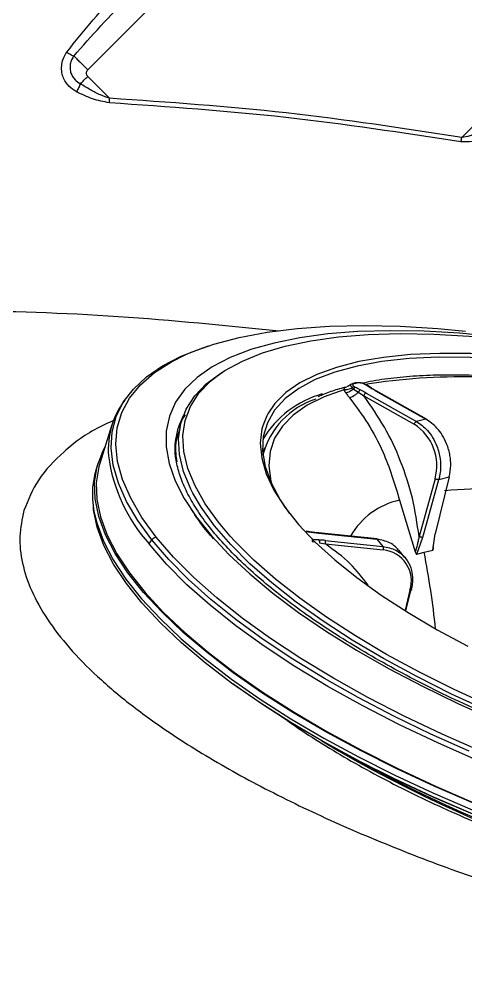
# Model space of a CAD drawing. Extents: x 939 to 1039, y 781 to 934.
# Drawn here: x 992.175 to 994.111, y 834.568 to 838.747 of the extents above; entities that cross this region are included whole.
import ezdxf

# ---------------------------------------------------------------- set-up
doc = ezdxf.new("R2010")
doc.units = 0
doc.header["$MEASUREMENT"] = 0
doc.layers.add('1', color=4, linetype='Continuous')

# ---------------------------------------------------------------- blocks, each defined once
blk = doc.blocks.new('Envoy')
at = {"layer": '1', "color": 3, "linetype": 'Continuous', "lineweight": 25}
for p, q in [((53.8182, 39.3533), (54.4771, 40.0122)), ((53.913, 39.2303), (53.8182, 39.3251)), ((55.4395, 39.0605), (55.704, 39.3251)), ((54.9785, 37.9973), (54.9696, 37.995)), ((55.0266, 37.9885), (55.0197, 37.9922)), ((55.0463, 37.9762), (55.0265, 37.9885)), ((54.9305, 37.9781), (54.9408, 37.9807)), ((54.9327, 37.9774), (54.9322, 37.9773)), ((54.965, 37.9759), (54.971, 37.9702)), ((54.971, 37.9702), (54.9917, 37.9565)), ((54.9917, 37.9565), (55.015, 37.9412)), ((55.025, 37.9531), (55.2435, 37.83)), ((55.0683, 37.9631), (55.0461, 37.9763)), ((55.066, 37.9633), (55.2843, 37.8403)), ((55.287, 37.84), (55.0685, 37.9631)), ((55.015, 37.9412), (55.2335, 37.818)), ((54.2257, 37.8358), (54.2415, 37.8592)), ((54.2278, 37.842), (54.2137, 37.7998)), ((55.2843, 37.8403), (55.2435, 37.83)), ((53.9233, 37.8159), (53.8705, 37.6482)), ((54.5851, 37.7154), (54.5788, 37.6954)), ((53.863, 37.6506), (53.8543, 37.6231)), ((55.3238, 37.5813), (55.2547, 37.3322)), ((55.2865, 37.3856), (55.34, 37.5782)), ((55.3857, 37.5897), (55.3249, 37.3433)), ((55.34, 37.5782), (55.3857, 37.5897)), ((55.1702, 37.489), (55.2383, 37.2654)), ((55.2709, 37.3292), (55.2865, 37.3856)), ((54.7901, 37.351), (54.7656, 37.3545)), ((54.8176, 37.3475), (54.79, 37.351)), ((54.8176, 37.3475), (54.8184, 37.3475)), ((55.0728, 37.3214), (54.8184, 37.3475)), ((54.8205, 37.3463), (55.0712, 37.3206)), ((55.0712, 37.3206), (55.098, 37.2888)), ((55.245, 37.2549), (55.2709, 37.3292)), ((55.3136, 37.2723), (55.3249, 37.3433)), ((54.7917, 37.3106), (54.8002, 37.3078)), ((54.8226, 37.3037), (54.8483, 37.2991)), ((54.8471, 37.3146), (55.098, 37.2888)), ((54.8483, 37.2991), (55.0992, 37.2733)), ((55.3162, 37.285), (55.3167, 37.2921)), ((55.1935, 37.2405), (55.1667, 37.2723)), ((55.245, 37.2549), (55.2767, 37.2637)), ((55.2767, 37.2637), (55.3136, 37.2723)), ((55.215, 37.0985), (55.1937, 37.0119)), ((55.1978, 37.0095), (55.2209, 37.1031))]:
    blk.add_line(p, q, dxfattribs=at)
at = {"layer": '1', "color": 3, "linetype": 'Continuous', "lineweight": 25, "flags": 128}
for points in [[(54.2411, 38.1183), (54.2672, 38.1295), (54.3653, 38.1648), (54.475, 38.1938), (54.5955, 38.2166), (54.7263, 38.2328), (54.8665, 38.2426), (55.0155, 38.2458), (55.1723, 38.2423), (55.3361, 38.2323), (55.4563, 38.2212)], [(54.3763, 38.0251), (54.4131, 38.0506), (54.4885, 38.0917), (54.5759, 38.127), (54.6748, 38.1563), (54.7847, 38.1795), (54.9048, 38.1964), (55.0344, 38.2069), (55.1727, 38.2109), (55.3189, 38.2084), (55.472, 38.1995), (55.6312, 38.1841)], [(55.5896, 38.1968), (55.4298, 38.212), (55.276, 38.2208), (55.129, 38.2233), (54.9898, 38.2194), (54.859, 38.2092), (54.7375, 38.1927), (54.626, 38.1699), (54.5298, 38.1427)], [(53.9692, 37.9078), (53.9723, 37.913), (54.0162, 37.9705), (54.0729, 38.0232), (54.1422, 38.0706), (54.2235, 38.1127), (54.3166, 38.149), (54.3423, 38.1574)], [(54.1153, 37.3287), (54.0533, 37.414), (54.0044, 37.4974), (53.9691, 37.5784), (53.9475, 37.6564), (53.9398, 37.7312), (53.946, 37.8022), (53.966, 37.8691), (53.9997, 37.9315), (54.047, 37.9891), (54.1076, 38.0415), (54.1811, 38.0884), (54.2411, 38.1183)], [(54.5298, 38.1427), (54.5252, 38.1412), (54.4356, 38.1065), (54.3577, 38.0661), (54.2921, 38.0203), (54.239, 37.9693), (54.1989, 37.9134), (54.1719, 37.853), (54.1582, 37.7883), (54.1578, 37.7198), (54.1709, 37.6479), (54.1973, 37.573), (54.2368, 37.4955), (54.2892, 37.4159), (54.3543, 37.3347), (54.4315, 37.2522), (54.5206, 37.1691), (54.6209, 37.0858), (54.7319, 37.0028), (54.8529, 36.9205), (54.9833, 36.8394), (55.1221, 36.7601), (55.2688, 36.683), (55.4223, 36.6085), (55.5817, 36.5371)], [(55.7679, 38.1022), (55.6202, 38.1162), (55.4787, 38.1238), (55.3443, 38.1249), (55.2181, 38.1194), (55.1009, 38.1074), (54.9935, 38.0891), (54.8969, 38.0644), (54.8115, 38.0337), (54.7381, 37.997), (54.6773, 37.9548), (54.6293, 37.9073), (54.5991, 37.8631)], [(55.7695, 38.086), (55.6194, 38.1002), (55.4757, 38.1077), (55.3395, 38.1083), (55.2119, 38.1022), (55.0938, 38.0893), (54.986, 38.0698), (54.8894, 38.0438), (54.8048, 38.0114), (54.7327, 37.973), (54.6737, 37.9288), (54.6283, 37.8792), (54.5968, 37.8245), (54.5794, 37.7651), (54.5762, 37.7015), (54.5874, 37.6342), (54.6128, 37.5637), (54.6522, 37.4905), (54.6914, 37.4333)], [(54.2744, 37.519), (54.2651, 37.5372), (54.2338, 37.6131), (54.2161, 37.6862), (54.2121, 37.7559), (54.2218, 37.8217), (54.2452, 37.8834), (54.2821, 37.9405), (54.3323, 37.9926), (54.3956, 38.0395), (54.407, 38.0466)], [(54.4359, 37.3335), (54.3854, 37.3934), (54.3279, 37.4733), (54.2835, 37.5512), (54.2523, 37.6267), (54.2347, 37.6994), (54.2308, 37.7686), (54.2404, 37.8341), (54.2637, 37.8954), (54.3004, 37.9521), (54.3503, 38.0039), (54.3763, 38.0251)], [(54.9284, 37.9672), (54.8427, 37.9367), (54.7694, 37.9001), (54.7089, 37.8577), (54.6618, 37.8099), (54.6284, 37.7569), (54.609, 37.6993), (54.6037, 37.6375), (54.6126, 37.5719), (54.6172, 37.5541)], [(54.0961, 37.3175), (54.0349, 37.4014), (53.9864, 37.4835), (53.9509, 37.5632), (53.9286, 37.6402), (53.9196, 37.7141), (53.9239, 37.7844), (53.9415, 37.8509), (53.9692, 37.9078)], [(54.5991, 37.8631), (54.5946, 37.8548), (54.5769, 37.8105)], [(54.5769, 37.8105), (54.5735, 37.7977), (54.566, 37.7364), (54.5722, 37.6714), (54.5922, 37.6031), (54.6256, 37.5321), (54.6724, 37.4588), (54.7321, 37.3837), (54.8044, 37.3075), (54.8887, 37.2306), (54.9844, 37.1537), (55.0908, 37.0772), (55.2072, 37.0017), (55.3326, 36.9278), (55.4663, 36.8559)], [(55.4928, 36.1747), (55.323, 36.2479), (55.1586, 36.3243), (55.0007, 36.4037), (54.85, 36.4855), (54.7074, 36.5694), (54.5736, 36.6548), (54.4493, 36.7413), (54.3353, 36.8285), (54.232, 36.9159), (54.1401, 37.003), (54.06, 37.0894), (53.9922, 37.1745), (53.9371, 37.258), (53.8948, 37.3394), (53.8657, 37.4183), (53.85, 37.4942), (53.8476, 37.5667), (53.8586, 37.6355), (53.883, 37.7002), (53.8924, 37.7179)], [(53.8705, 37.6482), (53.8661, 37.6332), (53.8551, 37.5646), (53.8575, 37.4923), (53.8732, 37.4166), (53.9022, 37.338), (53.9443, 37.2568), (53.9993, 37.1736), (54.0669, 37.0887), (54.1467, 37.0026), (54.2384, 36.9157), (54.3413, 36.8286), (54.4551, 36.7417), (54.579, 36.6554), (54.7124, 36.5703), (54.8546, 36.4867), (55.0048, 36.4051), (55.1622, 36.326), (55.3261, 36.2497), (55.4954, 36.1767)], [(57.2609, 36.1021), (57.0954, 36.1244), (56.9259, 36.1528), (56.7535, 36.1874), (56.5792, 36.2278), (56.4041, 36.2737), (56.2292, 36.325), (56.0557, 36.3813), (55.8845, 36.4422), (55.7168, 36.5074), (55.5536, 36.5764), (55.3959, 36.6489), (55.2447, 36.7244), (55.1008, 36.8025), (54.9652, 36.8826), (54.8387, 36.9642), (54.722, 37.047), (54.616, 37.1303), (54.5212, 37.2136), (54.4383, 37.2965), (54.3677, 37.3783), (54.3098, 37.4587), (54.2744, 37.519)], [(55.4814, 36.1317), (55.312, 36.2046), (55.1482, 36.2809), (54.9908, 36.36), (54.8406, 36.4416), (54.6984, 36.5251), (54.565, 36.6103), (54.4412, 36.6965), (54.3274, 36.7835), (54.2245, 36.8706), (54.1329, 36.9574), (54.0531, 37.0435), (53.9855, 37.1284), (53.9305, 37.2116), (53.8884, 37.2927), (53.8594, 37.3713), (53.8437, 37.447), (53.8424, 37.4586)], [(53.8511, 37.4134), (53.8571, 37.3909), (53.8862, 37.312), (53.9284, 37.2306), (53.9836, 37.1471), (54.0514, 37.0619), (54.1315, 36.9756), (54.2234, 36.8885), (54.3266, 36.8011), (54.4407, 36.7139), (54.565, 36.6274), (54.6988, 36.542), (54.8414, 36.4581), (54.9921, 36.3763), (55.15, 36.2969), (55.3143, 36.2204), (55.4842, 36.1472)], [(55.4713, 36.4012), (55.305, 36.4757), (55.1446, 36.5532), (54.991, 36.6334), (54.8451, 36.7159), (54.7075, 36.8001), (54.5791, 36.8857), (54.4605, 36.9721), (54.3524, 37.059), (54.2552, 37.1458), (54.1697, 37.2321), (54.0961, 37.3175)], [(57.3402, 35.9119), (57.1651, 35.9349), (56.986, 35.9642), (56.8037, 35.9997), (56.6192, 36.0411), (56.4337, 36.0883), (56.2481, 36.1409), (56.0634, 36.1986), (55.8808, 36.2612), (55.7012, 36.3283), (55.5257, 36.3995), (55.3552, 36.4744), (55.1906, 36.5527), (55.0329, 36.6337), (54.8831, 36.7172), (54.7418, 36.8026), (54.6099, 36.8895), (54.4882, 36.9774), (54.3773, 37.0657), (54.2778, 37.154), (54.1903, 37.2418), (54.1153, 37.3287)], [(57.2611, 36.1248), (57.0967, 36.1469), (56.9282, 36.1753), (56.7568, 36.2096), (56.5836, 36.2497), (56.4095, 36.2954), (56.2357, 36.3464), (56.0632, 36.4023), (55.8931, 36.4629), (55.7264, 36.5276), (55.5642, 36.5963), (55.4074, 36.6684), (55.2571, 36.7434), (55.1141, 36.821), (54.9793, 36.9006), (54.8536, 36.9818), (54.7376, 37.064), (54.6322, 37.1468), (54.538, 37.2296), (54.4556, 37.312), (54.4359, 37.3335)], [(57.3384, 35.8695), (57.1618, 35.8927), (56.981, 35.9223), (56.797, 35.9581), (56.6109, 35.9999), (56.4237, 36.0474), (56.2364, 36.1005), (56.0501, 36.1588), (55.8658, 36.222), (55.6846, 36.2897), (55.5075, 36.3615), (55.3354, 36.4371), (55.1694, 36.516), (55.0103, 36.5979), (54.8591, 36.6821), (54.7165, 36.7683), (54.5834, 36.8559), (54.4606, 36.9446), (54.3487, 37.0337), (54.2483, 37.1228), (54.1601, 37.2115), (54.0844, 37.2991)], [(54.4479, 36.6942), (54.4534, 36.6901), (54.5763, 36.6045), (54.7087, 36.52), (54.8498, 36.4371), (54.9988, 36.3561), (55.155, 36.2776), (55.3176, 36.202), (55.4856, 36.1296), (55.6583, 36.0608), (55.8345, 35.996), (56.0135, 35.9356), (56.1943, 35.8799), (56.3758, 35.8291), (56.5572, 35.7835), (56.7374, 35.7435), (56.9156, 35.7091), (56.9642, 35.7007)]]:
    blk.add_lwpolyline(points, dxfattribs=at)
at = {"layer": '1', "color": 3, "linetype": 'Continuous', "lineweight": 25}
for centre, radius, start, end in [((55.4479, 35.2428), 2.7806, 79.2384, 98.8362), ((54.9525, 37.5289), 0.4365, 105.6344, 149.1931), ((55.0329, 37.9364), 0.0185, 115.1136, 164.9523), ((55.067, 37.9603), 0.0032, 62.0632, 107.9741), ((54.2621, 37.7091), 0.3549, 143.0975, 184.5255), ((54.9139, 37.5962), 0.3479, 108.0031, 165.1219), ((54.5095, 37.7069), 0.3139, 152.0485, 183.7988), ((55.1195, 37.6389), 0.2123, 344.242, 57.5319), ((54.6087, 37.7724), 0.7063, 187.4212, 222.0734), ((54.2226, 37.5126), 0.3845, 163.2872, 194.9484), ((55.5664, 35.4617), 2.0774, 83.1039, 95.5485), ((55.2374, 37.1745), 0.3216, 102.0608, 150.4301), ((54.1264, 37.2854), 0.0441, 133.3337, 161.9465), ((54.1285, 37.2838), 0.0468, 106.3953, 133.9061), ((54.818, 37.3445), 0.0031, 36.2035, 82.61), ((54.8307, 37.3055), 0.0187, 340.0368, 29.0974), ((55.0866, 37.1392), 0.1347, 342.4261, 84.6179), ((51.5479, 36.5378), 3.7988, 5.9466, 11.0162), ((57.7852, 41.3884), 5.7571, 239.15262, 265.88196), ((57.8306, 41.5326), 5.9013, 241.02561, 264.00898)]:
    blk.add_arc(centre, radius, start, end, dxfattribs=at)
for points, knots in [([(53.7276, 39.4304), (53.7649, 39.4772), (53.8389, 39.5701), (53.9622, 39.7014), (54.0451, 39.7877), (54.0865, 39.8308)], [0, 0, 0, 0, 0.3374047, 0.6691503, 1, 1, 1, 1]), ([(53.7582, 39.4134), (53.7965, 39.4571), (53.8734, 39.5446), (53.9967, 39.6705), (54.0797, 39.754), (54.1214, 39.7959)], [0, 0, 0, 0, 0.332197, 0.665264, 1, 1, 1, 1]), ([(53.7694, 39.2586), (53.7578, 39.266), (53.7397, 39.2775), (53.7215, 39.3008), (53.7101, 39.3232), (53.704, 39.3498), (53.7048, 39.3784), (53.7124, 39.4064), (53.7226, 39.4226), (53.7276, 39.4304)], [0, 0, 0, 0, 0.198589, 0.311161, 0.435965, 0.573548, 0.719037, 0.86379, 1, 1, 1, 1]), ([(53.7276, 39.4304), (53.7305, 39.4285), (53.7362, 39.4245), (53.7444, 39.4197), (53.752, 39.4157), (53.7561, 39.4142), (53.7582, 39.4134)], [0, 0, 0, 0, 0.250008, 0.500014, 0.749998, 1, 1, 1, 1]), ([(53.7581, 39.4134), (53.7546, 39.4081), (53.7473, 39.3971), (53.7416, 39.3779), (53.7406, 39.358), (53.7458, 39.3344), (53.7602, 39.3103), (53.778, 39.2985), (53.7862, 39.293)], [0, 0, 0, 0, 0.1343382, 0.2779607, 0.422333, 0.5578871, 0.7951881, 1, 1, 1, 1]), ([(53.7582, 39.4134), (53.7617, 39.4099), (53.7687, 39.4028), (53.7835, 39.388), (53.8003, 39.3713), (53.8123, 39.3593), (53.8182, 39.3533)], [0, 0, 0, 0, 0.24999, 0.499998, 0.749999, 1, 1, 1, 1]), ([(53.7862, 39.293), (53.7913, 39.2981), (53.8016, 39.3084), (53.8127, 39.3195), (53.8182, 39.3251)], [0, 0, 0, 0, 0.499999, 1, 1, 1, 1]), ([(53.8182, 39.3251), (53.8166, 39.3271), (53.8134, 39.3313), (53.8119, 39.3392), (53.8134, 39.3471), (53.8166, 39.3513), (53.8182, 39.3533)], [0, 0, 0, 0, 0.25022, 0.499992, 0.749764, 1, 1, 1, 1]), ([(53.7862, 39.293), (53.785, 39.2902), (53.7827, 39.2846), (53.7785, 39.2757), (53.774, 39.2669), (53.7709, 39.2614), (53.7694, 39.2586)], [0, 0, 0, 0, 0.250025, 0.500021, 0.750018, 1, 1, 1, 1]), ([(53.913, 39.2303), (53.8996, 39.2348), (53.8706, 39.2445), (53.8288, 39.2669), (53.8005, 39.2842), (53.7862, 39.293)], [0, 0, 0, 0, 0.296885, 0.643958, 1, 1, 1, 1]), ([(53.9119, 39.2106), (53.8871, 39.2153), (53.837, 39.2246), (53.7921, 39.2472), (53.7694, 39.2586)], [0, 0, 0, 0, 0.4963674, 1, 1, 1, 1]), ([(55.7661, 39.263), (55.7396, 39.2404), (55.6872, 39.1959), (55.6183, 39.1449), (55.563, 39.1093), (55.5201, 39.0859), (55.4802, 39.067), (55.4514, 39.0624), (55.4395, 39.0605)], [0, 0, 0, 0, 0.269259, 0.530016, 0.662837, 0.777817, 0.908056, 1, 1, 1, 1]), ([(53.9119, 39.2106), (53.9121, 39.2138), (53.9125, 39.2202), (53.9128, 39.2269), (53.913, 39.2303)], [0, 0, 0, 0, 0.500011, 1, 1, 1, 1]), ([(55.4363, 39.0411), (55.1836, 39.0799), (54.6779, 39.1575), (54.1674, 39.1929), (53.9119, 39.2106)], [0, 0, 0, 0, 0.499484, 1, 1, 1, 1]), ([(55.4395, 39.0605), (55.1863, 39.0994), (54.6798, 39.1771), (54.1686, 39.2126), (53.913, 39.2303)], [0, 0, 0, 0, 0.500002, 1, 1, 1, 1]), ([(55.7949, 39.2199), (55.7671, 39.1975), (55.7123, 39.1531), (55.6324, 39.1004), (55.5571, 39.0629), (55.494, 39.0398), (55.4526, 39.0407), (55.4363, 39.0411)], [0, 0, 0, 0, 0.261837, 0.517405, 0.703541, 0.883346, 1, 1, 1, 1]), ([(55.4363, 39.0411), (55.4368, 39.0443), (55.4378, 39.0505), (55.439, 39.0572), (55.4395, 39.0605)], [0, 0, 0, 0, 0.500019, 1, 1, 1, 1]), ([(51.73, 38.2307), (51.7587, 38.2346), (52.0229, 38.2699), (52.5267, 38.2999), (53.2389, 38.3167), (53.9472, 38.2936), (54.4155, 38.2461), (54.6477, 38.2225)], [0, 0, 0, 0, 0.029715, 0.273476, 0.517154, 0.760601, 1, 1, 1, 1]), ([(55.9587, 37.9807), (55.949, 37.9824), (55.891, 37.9926), (55.7876, 38.0061), (55.6498, 38.0206), (55.5172, 38.0291), (55.3905, 38.032), (55.2703, 38.0292), (55.158, 38.0203), (55.0699, 38.0091), (55.0228, 37.9987), (55.0073, 37.9953)], [0, 0, 0, 0, 0.025811, 0.155587, 0.285403, 0.415271, 0.545204, 0.675221, 0.80534, 0.935582, 1, 1, 1, 1]), ([(54.9593, 37.9904), (54.9564, 37.9881), (54.9521, 37.9846), (54.9464, 37.9821), (54.9441, 37.9814), (54.9429, 37.9811)], [0, 0, 0, 0, 0.492386, 0.741575, 1, 1, 1, 1]), ([(54.965, 37.9922), (54.9629, 37.9916), (54.9585, 37.9904), (54.9562, 37.9878), (54.9583, 37.9837), (54.9627, 37.9785), (54.965, 37.9759)], [0, 0, 0, 0, 0.229214, 0.473252, 0.73096, 1, 1, 1, 1]), ([(54.9755, 37.994), (54.9746, 37.9944), (54.9728, 37.9953), (54.9698, 37.9953), (54.9671, 37.9943), (54.9657, 37.9929), (54.965, 37.9922)], [0, 0, 0, 0, 0.244456, 0.500003, 0.755532, 1, 1, 1, 1]), ([(54.9755, 37.994), (54.9732, 37.9932), (54.9688, 37.9918), (54.967, 37.9881), (54.9687, 37.9842), (54.9716, 37.9819), (54.973, 37.9808)], [0, 0, 0, 0, 0.3335, 0.62237, 0.821354, 1, 1, 1, 1]), ([(54.9844, 37.9963), (54.9835, 37.9967), (54.9817, 37.9975), (54.9788, 37.9975), (54.976, 37.9965), (54.9746, 37.9951), (54.974, 37.9945)], [0, 0, 0, 0, 0.244415, 0.499994, 0.755583, 1, 1, 1, 1]), ([(54.9844, 37.9963), (54.9827, 37.9959), (54.9798, 37.9951), (54.9768, 37.9944), (54.9755, 37.994)], [0, 0, 0, 0, 0.560012, 1, 1, 1, 1]), ([(55.0207, 37.9899), (55.0163, 37.992), (55.0076, 37.9961), (54.9939, 37.9973), (54.9868, 37.9965), (54.9835, 37.9962)], [0, 0, 0, 0, 0.362135, 0.708081, 1, 1, 1, 1]), ([(55.0179, 37.9921), (55.0161, 37.9929), (55.0123, 37.9945), (55.0058, 37.9962), (54.9985, 37.9974), (54.9909, 37.9975), (54.9866, 37.9967), (54.9844, 37.9963)], [0, 0, 0, 0, 0.149444, 0.312469, 0.494161, 0.732238, 1, 1, 1, 1]), ([(55.0179, 37.9921), (55.0183, 37.9922), (55.019, 37.9925), (55.0199, 37.9922), (55.0205, 37.9914), (55.0206, 37.9904), (55.0207, 37.9899)], [0, 0, 0, 0, 0.246492, 0.500027, 0.753471, 1, 1, 1, 1]), ([(55.0179, 37.9921), (55.019, 37.9916), (55.0209, 37.9906), (55.0226, 37.9896), (55.0234, 37.9891)], [0, 0, 0, 0, 0.559654, 1, 1, 1, 1]), ([(55.0234, 37.9891), (55.027, 37.9869), (55.0335, 37.9829), (55.0399, 37.979), (55.0427, 37.9772)], [0, 0, 0, 0, 0.560009, 1, 1, 1, 1]), ([(54.9322, 37.9773), (54.9117, 37.9716), (54.8694, 37.9601), (54.8342, 37.9445), (54.816, 37.9365)], [0, 0, 0, 0, 0.484425, 1, 1, 1, 1]), ([(54.9284, 37.9672), (54.9291, 37.9704), (54.9307, 37.9776), (54.937, 37.9794), (54.9405, 37.9804)], [0, 0, 0, 0, 0.450992, 1, 1, 1, 1]), ([(54.965, 37.9759), (54.962, 37.9742), (54.9559, 37.9708), (54.9461, 37.9677), (54.9365, 37.9662), (54.931, 37.9669), (54.9284, 37.9672)], [0, 0, 0, 0, 0.249587, 0.505306, 0.758227, 1, 1, 1, 1]), ([(54.9284, 37.9672), (54.9297, 37.9647), (54.9321, 37.9602), (54.9354, 37.9556), (54.9369, 37.9535)], [0, 0, 0, 0, 0.560366, 1, 1, 1, 1]), ([(54.971, 37.9702), (54.9681, 37.968), (54.9623, 37.9635), (54.9529, 37.9583), (54.9441, 37.9547), (54.9392, 37.9539), (54.9369, 37.9535)], [0, 0, 0, 0, 0.250195, 0.506818, 0.75984, 1, 1, 1, 1]), ([(54.9369, 37.9535), (54.9399, 37.9496), (54.9452, 37.9425), (54.9509, 37.9354), (54.9534, 37.9323)], [0, 0, 0, 0, 0.5605959, 1, 1, 1, 1]), ([(54.9917, 37.9565), (54.9885, 37.9536), (54.9821, 37.9477), (54.9712, 37.9402), (54.9611, 37.9346), (54.9559, 37.933), (54.9534, 37.9323)], [0, 0, 0, 0, 0.252957, 0.513335, 0.766502, 1, 1, 1, 1]), ([(54.973, 37.9808), (54.9722, 37.9807), (54.9707, 37.9804), (54.9679, 37.9789), (54.9661, 37.977), (54.965, 37.9759)], [0, 0, 0, 0, 0.277241, 0.562125, 1, 1, 1, 1]), ([(54.9782, 37.9777), (54.9776, 37.9775), (54.9765, 37.9769), (54.9746, 37.9752), (54.9727, 37.9729), (54.9716, 37.9711), (54.971, 37.9702)], [0, 0, 0, 0, 0.245287, 0.500004, 0.754701, 1, 1, 1, 1]), ([(54.9782, 37.9777), (54.9771, 37.9783), (54.9753, 37.9793), (54.9737, 37.9803), (54.973, 37.9808)], [0, 0, 0, 0, 0.559834, 1, 1, 1, 1]), ([(54.9999, 37.9665), (54.9958, 37.9686), (54.9886, 37.9723), (54.9813, 37.9761), (54.9782, 37.9777)], [0, 0, 0, 0, 0.560004, 1, 1, 1, 1]), ([(54.9999, 37.9665), (54.9992, 37.9662), (54.9979, 37.9655), (54.9956, 37.9631), (54.9934, 37.96), (54.9923, 37.9577), (54.9917, 37.9565)], [0, 0, 0, 0, 0.243048, 0.499945, 0.756891, 1, 1, 1, 1]), ([(55.025, 37.9531), (55.0205, 37.9556), (55.0123, 37.9602), (55.0037, 37.9646), (54.9999, 37.9665)], [0, 0, 0, 0, 0.559959, 1, 1, 1, 1]), ([(55.0427, 37.9772), (55.0469, 37.9746), (55.0545, 37.9699), (55.0625, 37.9653), (55.066, 37.9633)], [0, 0, 0, 0, 0.559967, 1, 1, 1, 1]), ([(55.0427, 37.9772), (55.0435, 37.9772), (55.0451, 37.9773), (55.0468, 37.9759), (55.0478, 37.9736), (55.0476, 37.9715), (55.0476, 37.9705)], [0, 0, 0, 0, 0.2430687, 0.500021, 0.7568526, 1, 1, 1, 1]), ([(54.9534, 37.9323), (54.9804, 37.8959), (55.0343, 37.8231), (55.1129, 37.6763), (55.1485, 37.56), (55.1702, 37.489)], [0, 0, 0, 0, 0.2801453, 0.5602971, 1, 1, 1, 1]), ([(55.2547, 37.3322), (55.2465, 37.3875), (55.2301, 37.4981), (55.1777, 37.6577), (55.1079, 37.8087), (55.046, 37.897), (55.015, 37.9412)], [0, 0, 0, 0, 0.249993, 0.500001, 0.75001, 1, 1, 1, 1]), ([(53.9382, 37.8375), (53.9148, 37.8272), (53.8246, 37.7876), (53.7105, 37.7005), (53.5955, 37.5801), (53.5596, 37.4891), (53.5416, 37.4436)], [0, 0, 0, 0, 0.104685, 0.40366, 0.701977, 1, 1, 1, 1]), ([(55.2335, 37.818), (55.234, 37.8194), (55.2351, 37.8222), (55.2378, 37.8259), (55.2407, 37.8288), (55.2426, 37.8296), (55.2435, 37.83)], [0, 0, 0, 0, 0.249992, 0.500013, 0.750061, 1, 1, 1, 1]), ([(55.2435, 37.83), (55.2602, 37.8183), (55.2866, 37.7997), (55.3148, 37.7605), (55.3351, 37.7194), (55.347, 37.6723), (55.3486, 37.6286), (55.3451, 37.5986), (55.3414, 37.5837), (55.34, 37.5782)], [0, 0, 0, 0, 0.225425, 0.356566, 0.499702, 0.690184, 0.837161, 0.940471, 1, 1, 1, 1]), ([(55.3857, 37.5897), (55.3886, 37.6062), (55.3939, 37.6361), (55.3895, 37.6857), (55.3769, 37.7309), (55.3564, 37.7707), (55.3276, 37.8099), (55.3011, 37.8285), (55.2843, 37.8403)], [0, 0, 0, 0, 0.176663, 0.320153, 0.500147, 0.642588, 0.773522, 1, 1, 1, 1]), ([(54.2173, 37.7986), (54.209, 37.7755), (54.1931, 37.7311), (54.2006, 37.68), (54.2042, 37.6555)], [0, 0, 0, 0, 0.520256, 1, 1, 1, 1]), ([(57.28, 36.0837), (57.2533, 36.0869), (57.1757, 36.0962), (57.044, 36.1158), (56.8846, 36.1441), (56.7228, 36.1777), (56.5595, 36.2163), (56.3954, 36.2597), (56.2316, 36.3078), (56.069, 36.3601), (55.9083, 36.4165), (55.7504, 36.4767), (55.5962, 36.5403), (55.4466, 36.607), (55.3023, 36.6763), (55.1641, 36.748), (55.0327, 36.8217), (54.9089, 36.8968), (54.7933, 36.9731), (54.6866, 37.05), (54.5893, 37.1271), (54.502, 37.2039), (54.425, 37.2799), (54.3589, 37.3546), (54.3038, 37.4276), (54.26, 37.4983), (54.2274, 37.5664), (54.2071, 37.6309), (54.1977, 37.6748), (54.1982, 37.696), (54.1983, 37.6981)], [0, 0, 0, 0, 0.0198, 0.057424, 0.095068, 0.132727, 0.170397, 0.208076, 0.245759, 0.283445, 0.321132, 0.358814, 0.396491, 0.434159, 0.471815, 0.509455, 0.547076, 0.584672, 0.622239, 0.659768, 0.697253, 0.734685, 0.772057, 0.809363, 0.846603, 0.883798, 0.920988, 0.958256, 0.995782, 1, 1, 1, 1]), ([(55.34, 37.5782), (55.339, 37.5781), (55.337, 37.5778), (55.3325, 37.5783), (55.3279, 37.5795), (55.3252, 37.5807), (55.3238, 37.5813)], [0, 0, 0, 0, 0.24995, 0.499968, 0.74998, 1, 1, 1, 1]), ([(53.5416, 37.4436), (53.5338, 37.4069), (53.5181, 37.3333), (53.531, 37.2166), (53.5705, 37.0965), (53.6388, 36.9737), (53.7343, 36.8496), (53.856, 36.7253), (54.0023, 36.6019), (54.1896, 36.4671), (54.4246, 36.3232), (54.7114, 36.1734), (55.0221, 36.033), (55.351, 35.9032), (55.6925, 35.7852), (56.0417, 35.6803), (56.3934, 35.5894), (56.7432, 35.514), (57.0869, 35.4552), (57.4198, 35.4146), (57.7369, 35.3938), (58.0332, 35.3942), (58.3032, 35.4172), (58.5415, 35.4637), (58.7259, 35.5282), (58.8633, 35.6037), (58.9617, 35.6845), (59.0358, 35.7765), (59.0622, 35.8469), (59.0755, 35.882)], [0, 0, 0, 0, 0.032035, 0.064076, 0.096124, 0.128168, 0.16019, 0.192159, 0.22404, 0.255791, 0.29782, 0.339493, 0.380787, 0.421548, 0.46212, 0.502427, 0.542538, 0.58275, 0.622976, 0.66359, 0.704546, 0.745743, 0.787501, 0.829602, 0.871984, 0.903926, 0.935933, 0.967968, 1, 1, 1, 1]), ([(54.3639, 37.3211), (54.3574, 37.3284), (54.3283, 37.3609), (54.2956, 37.4048), (54.2742, 37.4405), (54.2672, 37.452)], [0, 0, 0, 0, 0.161395, 0.728038, 1, 1, 1, 1]), ([(54.7676, 37.3533), (54.7721, 37.3527), (54.7803, 37.3516), (54.7885, 37.3504), (54.7921, 37.3499)], [0, 0, 0, 0, 0.559997, 1, 1, 1, 1]), ([(54.7921, 37.3499), (54.7917, 37.3503), (54.7909, 37.3512), (54.7893, 37.351), (54.7877, 37.3496), (54.7868, 37.3479), (54.7863, 37.347)], [0, 0, 0, 0, 0.243083, 0.499973, 0.756914, 1, 1, 1, 1]), ([(54.7909, 37.3189), (54.7911, 37.3184), (54.7915, 37.3174), (54.7919, 37.3146), (54.7918, 37.3121), (54.7917, 37.3106)], [0, 0, 0, 0, 0.277237, 0.562191, 1, 1, 1, 1]), ([(54.7921, 37.3499), (54.7975, 37.3491), (54.8071, 37.3478), (54.8164, 37.3467), (54.8205, 37.3463)], [0, 0, 0, 0, 0.559974, 1, 1, 1, 1]), ([(54.8198, 37.3167), (54.8156, 37.317), (54.8081, 37.3174), (54.8006, 37.3179), (54.7973, 37.3181)], [0, 0, 0, 0, 0.559999, 1, 1, 1, 1]), ([(54.8471, 37.3146), (54.8419, 37.3151), (54.8327, 37.316), (54.8238, 37.3165), (54.8198, 37.3167)], [0, 0, 0, 0, 0.5599536, 1, 1, 1, 1]), ([(54.8198, 37.3167), (54.8204, 37.3161), (54.8215, 37.3147), (54.8226, 37.3113), (54.8231, 37.3075), (54.8228, 37.3049), (54.8226, 37.3037)], [0, 0, 0, 0, 0.243029, 0.499954, 0.756899, 1, 1, 1, 1]), ([(55.1678, 37.2693), (55.163, 37.2752), (55.1518, 37.2893), (55.1208, 37.31), (55.0905, 37.3165), (55.0712, 37.3206)], [0, 0, 0, 0, 0.2092383, 0.4989174, 1, 1, 1, 1]), ([(55.2547, 37.3322), (55.2547, 37.3322), (55.2547, 37.3321), (55.2547, 37.332), (55.2547, 37.3318), (55.2546, 37.3315), (55.2545, 37.3309), (55.2543, 37.3299), (55.254, 37.3282), (55.2533, 37.3249), (55.2521, 37.3192), (55.2499, 37.3089), (55.2455, 37.2905), (55.2411, 37.2752), (55.2383, 37.2654)], [0, 0, 0, 0, 0.001698, 0.003027, 0.005393, 0.00964, 0.01721, 0.030739, 0.054899, 0.09805, 0.175168, 0.313002, 0.559475, 1, 1, 1, 1]), ([(55.2547, 37.3322), (55.2554, 37.3319), (55.2567, 37.3313), (55.2589, 37.3305), (55.2611, 37.3299), (55.2634, 37.3294), (55.2656, 37.329), (55.2677, 37.3289), (55.2695, 37.3289), (55.2704, 37.3291), (55.2709, 37.3292)], [0, 0, 0, 0, 0.125026, 0.250027, 0.375025, 0.500022, 0.625022, 0.749995, 0.875059, 1, 1, 1, 1]), ([(55.0333, 37.1214), (55.0089, 37.1533), (54.9565, 37.2216), (54.886, 37.2721), (54.8483, 37.2991)], [0, 0, 0, 0, 0.466345, 1, 1, 1, 1]), ([(55.0992, 37.2733), (55.0995, 37.2747), (55.1002, 37.2776), (55.1003, 37.2822), (55.0995, 37.2863), (55.0985, 37.288), (55.098, 37.2888)], [0, 0, 0, 0, 0.25002, 0.500025, 0.750021, 1, 1, 1, 1]), ([(55.098, 37.2888), (55.1172, 37.2848), (55.1477, 37.2785), (55.1816, 37.2545), (55.2067, 37.226), (55.2228, 37.1889), (55.2273, 37.1509), (55.2253, 37.1231), (55.2221, 37.1085), (55.2209, 37.1031)], [0, 0, 0, 0, 0.225425, 0.356568, 0.4997, 0.690184, 0.837164, 0.940472, 1, 1, 1, 1]), ([(55.3136, 37.2723), (55.314, 37.2724), (55.3147, 37.2727), (55.3155, 37.2737), (55.3161, 37.275), (55.3166, 37.2772), (55.3167, 37.2807), (55.3164, 37.2835), (55.3162, 37.285)], [0, 0, 0, 0, 0.114343, 0.228255, 0.335233, 0.452861, 0.701283, 1, 1, 1, 1]), ([(55.2383, 37.2654), (55.2388, 37.2637), (55.2395, 37.2608), (55.241, 37.2577), (55.2422, 37.256), (55.2431, 37.2552), (55.2441, 37.2548), (55.2447, 37.2549), (55.245, 37.2549)], [0, 0, 0, 0, 0.320349, 0.580986, 0.695471, 0.798892, 0.897859, 1, 1, 1, 1]), ([(55.2209, 37.1031), (55.2214, 37.1025), (55.2223, 37.1011), (55.2215, 37.0995), (55.219, 37.0985), (55.2164, 37.0985), (55.215, 37.0985)], [0, 0, 0, 0, 0.249954, 0.499962, 0.749932, 1, 1, 1, 1]), ([(54.6502, 36.5579), (54.6726, 36.5417), (54.7307, 36.4998), (54.8345, 36.4332), (54.9594, 36.3584), (55.092, 36.2856), (55.231, 36.2149), (55.3757, 36.1468), (55.5254, 36.0816), (55.6793, 36.0198), (55.8366, 35.9614), (55.9964, 35.9073), (56.1356, 35.8635), (56.2214, 35.8397), (56.2531, 35.8309)], [0, 0, 0, 0, 0.056015, 0.145378, 0.234669, 0.3239, 0.413085, 0.502233, 0.591352, 0.680449, 0.769531, 0.858604, 0.947673, 1, 1, 1, 1])]:
    blk.add_open_spline(points, degree=3, knots=knots, dxfattribs=at)

msp = doc.modelspace()

# ---------------------------------------------------------------- block references
at = {"layer": '1'}
msp.add_blockref('Envoy', (938.6538, 799.1744), dxfattribs=at)

doc.saveas('drawing.dxf')
